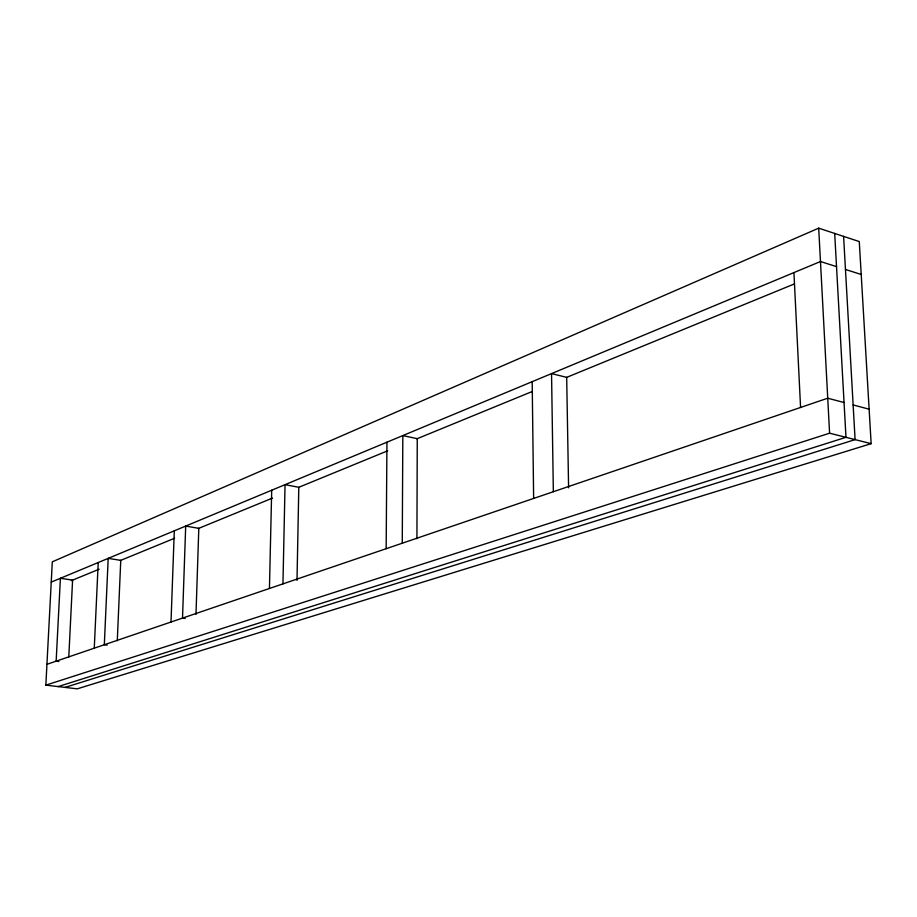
<?xml version="1.0" encoding="UTF-8"?>
<svg xmlns="http://www.w3.org/2000/svg" width="917" height="917" viewBox="0 0 917 917"><rect width="100%" height="100%" fill="white"/><g stroke="black" fill="none" stroke-linecap="round" stroke-linejoin="round"><path stroke-width="1.38" d="M416.926 538.692L417.258 438.681L402.827 435.575L402.265 543.208M386.16 548.698L386.951 442.2M297.005 580.369L298.804 487.294L285.049 484.657L282.952 583.877M269.438 588.485L271.696 490.228M195.986 614.367L198.806 528.33L185.692 526.071L182.517 618.104L185.177 618.482M171.009 622.024L174.299 530.817M117.284 640.788L120.757 560.356L108.195 558.361L104.32 644.754L107.151 645.132M94.268 648.181L98.222 562.522M68.786 657.019L72.592 580.117L60.396 578.283L56.155 661.168L58.894 661.512M45.85 685.148L52.303 561.823L818.698 228.161L859.275 241.561L871.15 443.656L77.234 688.839L45.85 685.148L829.598 433.202L871.15 443.656M51.249 582.1L820.474 261.528L836.522 266.629M71.32 580.644L99.116 569.228M120.299 560.539L174.574 538.268M198.404 528.49L272.544 498.069M299.022 487.202L387.719 450.797M416.845 438.842L532.032 391.582M566.454 377.46L794.156 284.018M46.939 664.309L827.73 398.207L844.041 402.529M58.161 686.592L845.978 437.317L834.688 233.445M65.05 687.406L855.091 439.621L843.594 236.38M853.131 404.947L869.121 409.188M845.463 269.472L861.212 274.47M818.698 228.161L829.598 433.202M793.927 272.59L800.575 407.457M568.597 487.821L566.683 377.357L551.541 373.597L553.341 491.718M532.181 381.678L533.637 498.435"/></g></svg>
